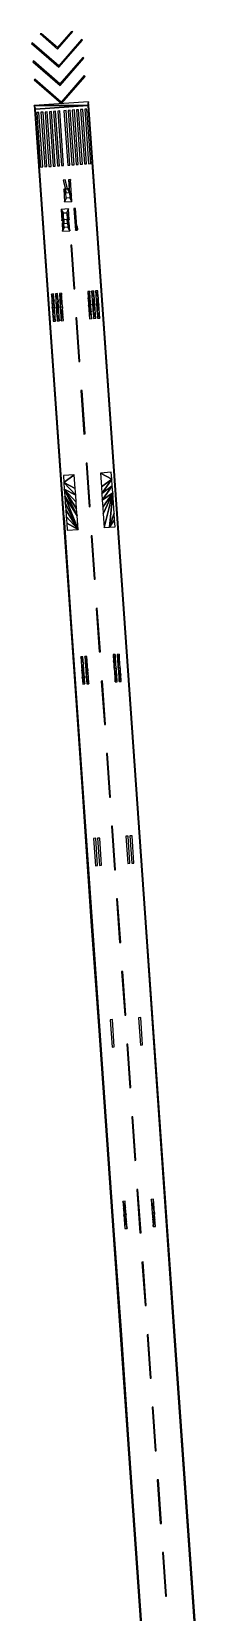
# Model space of a CAD drawing. Extents: x -9400 to 1633, y -9229 to 1165.
# Drawn here: x -9400 to -8928, y -3948 to 395 of the extents above; entities that cross this region are included whole.
import ezdxf

# ---------------------------------------------------------------- set-up
doc = ezdxf.new("R2010")
doc.units = 0

msp = doc.modelspace()

# ---------------------------------------------------------------- linework, layer by layer
at = {"layer": 'mg_to_dxf', "color": 251}
for points in [[(-9328.42, 346.68), (-9286.68, 394.72), (-9290.91, 394.42), (-9328.72, 350.91)], [(-9325.22, 301.04), (-9397.68, 364), (-9399.65, 361.74), (-9324.93, 296.8)], [(-9328.72, 350.91), (-9372.22, 388.72), (-9376.46, 388.43), (-9328.42, 346.68)], [(-9324.93, 296.8), (-9259.99, 371.53), (-9262.26, 373.49), (-9325.22, 301.04)], [(-9321.73, 251.16), (-9394.19, 314.13), (-9396.15, 311.86), (-9321.43, 246.93)], [(-9321.43, 246.93), (-9256.5, 321.65), (-9258.76, 323.62), (-9321.73, 251.16)], [(-9318.23, 201.28), (-9390.69, 264.25), (-9392.66, 261.98), (-9317.94, 197.05)], [(-9317.94, 197.05), (-9253, 271.77), (-9255.26, 273.74), (-9318.23, 201.28)], [(-9392.75, 191.81), (-9392.75, 191.81), (-9245.41, 192.11), (-9243.12, 202.29)], [(-9389.06, 182.04), (-9389.06, 182.04), (-9245.41, 192.11), (-9392.75, 191.81)], [(-9392.75, 191.79), (-9389.06, 182.04), (-9392.75, 191.81)], [(-9389.06, 182.04), (-9389.06, 182.04), (-9392.75, 191.79), (-9392.05, 181.83)], [(-9389.06, 182.04), (-9389.06, 182.04), (-9392.05, 181.83), (-9245.41, 192.11)], [(-9392.05, 181.83), (-9313.4, -940.55), (-9310.41, -940.34), (-9389.06, 182.04)], [(-9351.94, 24.25), (-9346.2, 24.65), (-9356.69, 174.28), (-9362.42, 173.88)], [(-9345.22, 175.09), (-9350.95, 174.69), (-9340.47, 25.05), (-9334.73, 25.45)], [(-9333.75, 175.89), (-9339.48, 175.49), (-9329, 25.86), (-9323.26, 26.26)], [(-9328.01, 176.29), (-9317.52, 26.66), (-9311.79, 27.06), (-9322.27, 176.7)], [(-9300.32, 27.87), (-9294.58, 28.27), (-9305.07, 177.9), (-9310.8, 177.5)], [(-9299.33, 178.3), (-9288.84, 28.67), (-9283.11, 29.07), (-9293.59, 178.71)], [(-9277.37, 29.47), (-9271.64, 29.88), (-9282.12, 179.51), (-9287.86, 179.11)], [(-9270.65, 180.31), (-9276.39, 179.91), (-9265.9, 30.28), (-9260.16, 30.68)], [(-9259.18, 181.12), (-9264.91, 180.72), (-9254.43, 31.08), (-9248.69, 31.48)], [(-9247.71, 181.92), (-9253.44, 181.52), (-9242.96, 31.89), (-9237.22, 32.29)], [(-9245.41, 192.11), (-9242.42, 192.32), (-9243.12, 202.29)], [(-9242.42, 192.32), (-9245.41, 192.11), (-9166.76, -930.27), (-9163.76, -930.06)], [(-9374.88, 22.64), (-9369.15, 23.04), (-9379.63, 172.68), (-9385.37, 172.27)], [(-9363.41, 23.44), (-9357.67, 23.85), (-9368.16, 173.48), (-9373.9, 173.08)], [(-9313.21, -13.14), (-9306.82, -37.75), (-9301.48, -37.37), (-9307.87, -12.76)], [(-9305.82, -47.7), (-9306.82, -37.75), (-9311.51, -38.08)], [(-9311.51, -38.08), (-9309.06, -72.99), (-9304.77, -62.67), (-9305.82, -47.7)], [(-9295.8, -47), (-9301.48, -37.37), (-9306.82, -37.75), (-9305.82, -47.7)], [(-9296.5, -37.03), (-9301.48, -37.37), (-9295.8, -47)], [(-9298.24, -12.09), (-9296.5, -37.02), (-9293.26, -11.74)], [(-9293.26, -11.74), (-9296.5, -37.02), (-9295.8, -47), (-9290.11, -56.63)], [(-9294.75, -61.96), (-9304.77, -62.67), (-9309.06, -72.99), (-9289.06, -71.59)], [(-9289.06, -71.59), (-9290.11, -56.63), (-9295.8, -47), (-9294.75, -61.96)], [(-9298.66, -92.31), (-9318.61, -93.71), (-9312.92, -103.34), (-9302.95, -102.64)], [(-9316.48, -124.13), (-9316.48, -124.13), (-9312.92, -103.34), (-9318.61, -93.71)], [(-9312.74, -127.38), (-9312.74, -127.38), (-9312.92, -103.34), (-9316.48, -124.13)], [(-9315.99, -131.12), (-9315.99, -131.12), (-9310.9, -132.26), (-9312.74, -127.38)], [(-9312.74, -127.38), (-9312.74, -127.38), (-9311.6, -122.29), (-9312.92, -103.34)], [(-9310.9, -132.26), (-9311.6, -122.29), (-9312.74, -127.38)], [(-9311.6, -122.29), (-9310.9, -132.26), (-9300.92, -131.57), (-9301.62, -121.59)], [(-9302.95, -102.64), (-9302.95, -102.64), (-9296.53, -122.74), (-9298.66, -92.31)], [(-9301.62, -121.59), (-9301.62, -121.59), (-9296.53, -122.74), (-9302.95, -102.64)], [(-9301.62, -121.59), (-9301.62, -121.59), (-9299.77, -126.47), (-9296.53, -122.74)], [(-9299.77, -126.47), (-9301.62, -121.59), (-9300.92, -131.57)], [(-9300.92, -131.57), (-9300.92, -131.57), (-9294.46, -152.16), (-9299.77, -126.47)], [(-9299.77, -126.47), (-9299.77, -126.47), (-9294.46, -152.16), (-9296.04, -129.72)], [(-9278.71, -90.91), (-9283.7, -91.26), (-9279.5, -151.12), (-9275.21, -140.79)], [(-9314.42, -153.56), (-9314.42, -153.56), (-9310.9, -132.26), (-9315.99, -131.12)], [(-9310.13, -143.24), (-9310.13, -143.24), (-9310.9, -132.26), (-9314.42, -153.56)], [(-9300.15, -142.54), (-9310.13, -143.24), (-9314.42, -153.56), (-9294.46, -152.16)], [(-9300.92, -131.57), (-9300.92, -131.57), (-9300.15, -142.54), (-9294.46, -152.16)], [(-9274.51, -150.77), (-9275.21, -140.79), (-9279.5, -151.12)], [(-9272.66, -148.65), (-9273.22, -140.65), (-9275.21, -140.79), (-9274.51, -150.77)], [(-9289.17, -191.89), (-9292.17, -192.1), (-9283.78, -311.81), (-9280.79, -311.6)], [(-9338.13, -344.44), (-9338.13, -344.44), (-9339.44, -325.73), (-9345.43, -326.15)], [(-9338.13, -344.44), (-9338.13, -344.44), (-9345.43, -326.15), (-9344.12, -344.86)], [(-9342.8, -363.56), (-9342.8, -363.56), (-9338.13, -344.44), (-9344.12, -344.86)], [(-9342.8, -363.56), (-9342.8, -363.56), (-9336.82, -363.14), (-9338.13, -344.44)], [(-9327.16, -343.67), (-9327.16, -343.67), (-9328.47, -324.96), (-9334.45, -325.38)], [(-9327.16, -343.67), (-9327.16, -343.67), (-9334.45, -325.38), (-9331.83, -362.79)], [(-9330.52, -381.5), (-9330.52, -381.5), (-9327.16, -343.67), (-9331.83, -362.79)], [(-9330.52, -381.5), (-9330.52, -381.5), (-9325.85, -362.37), (-9327.16, -343.67)], [(-9322.17, -343.32), (-9322.17, -343.32), (-9317.5, -324.2), (-9323.48, -324.62)], [(-9320.86, -362.02), (-9320.86, -362.02), (-9317.5, -324.2), (-9322.17, -343.32)], [(-9320.86, -362.02), (-9320.86, -362.02), (-9314.87, -361.6), (-9317.5, -324.2)], [(-9244.36, -337.87), (-9244.36, -337.87), (-9239.69, -318.74), (-9245.67, -319.16)], [(-9244.36, -337.87), (-9244.36, -337.87), (-9238.38, -337.45), (-9239.69, -318.74)], [(-9244.36, -337.87), (-9244.36, -337.87), (-9237.06, -356.15), (-9238.38, -337.45)], [(-9235.75, -374.86), (-9235.75, -374.86), (-9237.06, -356.15), (-9244.36, -337.87)], [(-9235.75, -374.86), (-9235.75, -374.86), (-9244.36, -337.87), (-9243.05, -356.57)], [(-9227.4, -336.68), (-9227.4, -336.68), (-9228.71, -317.97), (-9234.7, -318.39)], [(-9227.4, -336.68), (-9227.4, -336.68), (-9234.7, -318.39), (-9232.08, -355.8)], [(-9230.77, -374.51), (-9230.77, -374.51), (-9227.4, -336.68), (-9232.08, -355.8)], [(-9230.77, -374.51), (-9230.77, -374.51), (-9226.09, -355.38), (-9227.4, -336.68)], [(-9216.43, -335.91), (-9216.43, -335.91), (-9217.74, -317.21), (-9223.73, -317.62)], [(-9216.43, -335.91), (-9216.43, -335.91), (-9223.73, -317.62), (-9221.1, -355.03)], [(-9216.43, -335.91), (-9216.43, -335.91), (-9221.1, -355.03), (-9219.79, -373.74)], [(-9216.43, -335.91), (-9216.43, -335.91), (-9219.79, -373.74), (-9215.12, -354.61)], [(-9342.8, -363.56), (-9342.8, -363.56), (-9341.49, -382.27), (-9336.82, -363.14)], [(-9341.49, -382.27), (-9341.49, -382.27), (-9334.2, -400.55), (-9336.82, -363.14)], [(-9341.49, -382.27), (-9341.49, -382.27), (-9340.18, -400.97), (-9334.2, -400.55)], [(-9330.52, -381.5), (-9330.52, -381.5), (-9323.23, -399.78), (-9325.85, -362.37)], [(-9330.52, -381.5), (-9330.52, -381.5), (-9329.21, -400.2), (-9323.23, -399.78)], [(-9318.24, -399.43), (-9318.24, -399.43), (-9314.87, -361.6), (-9320.86, -362.02)], [(-9313.56, -380.31), (-9313.56, -380.31), (-9314.87, -361.6), (-9318.24, -399.43)], [(-9313.56, -380.31), (-9313.56, -380.31), (-9318.24, -399.43), (-9312.25, -399.01)], [(-9234.44, -393.56), (-9234.44, -393.56), (-9243.05, -356.57), (-9240.43, -393.98)], [(-9235.75, -374.86), (-9235.75, -374.86), (-9243.05, -356.57), (-9234.44, -393.56)], [(-9230.77, -374.51), (-9230.77, -374.51), (-9223.47, -392.79), (-9226.09, -355.38)], [(-9230.77, -374.51), (-9230.77, -374.51), (-9229.46, -393.21), (-9223.47, -392.79)], [(-9219.79, -373.74), (-9219.79, -373.74), (-9212.5, -392.02), (-9215.12, -354.61)], [(-9219.79, -373.74), (-9219.79, -373.74), (-9218.48, -392.44), (-9212.5, -392.02)], [(-9269.8, -511.32), (-9266.8, -511.11), (-9275.19, -391.4), (-9278.19, -391.61)], [(-9261.21, -590.91), (-9264.21, -591.12), (-9255.82, -710.83), (-9252.82, -710.62)], [(-9311.16, -843.77), (-9311.16, -843.77), (-9282.54, -822.97), (-9312.47, -825.07)], [(-9311.16, -843.77), (-9311.16, -843.77), (-9279.92, -860.38), (-9282.54, -822.97)], [(-9241.83, -910.34), (-9238.84, -910.13), (-9247.23, -790.42), (-9250.22, -790.63)], [(-9179.48, -834.55), (-9179.48, -834.55), (-9180.79, -815.84), (-9210.72, -817.94)], [(-9179.48, -834.55), (-9179.48, -834.55), (-9210.72, -817.94), (-9208.1, -855.35)], [(-9278.61, -879.09), (-9278.61, -879.09), (-9279.92, -860.38), (-9311.16, -843.77)], [(-9309.85, -862.48), (-9309.85, -862.48), (-9278.61, -879.09), (-9311.16, -843.77)], [(-9309.85, -862.48), (-9309.85, -862.48), (-9275.99, -916.49), (-9277.3, -897.79)], [(-9309.85, -862.48), (-9309.85, -862.48), (-9277.3, -897.79), (-9278.61, -879.09)], [(-9274.68, -935.2), (-9274.68, -935.2), (-9275.99, -916.49), (-9309.85, -862.48)], [(-9308.54, -881.18), (-9308.54, -881.18), (-9274.68, -935.2), (-9309.85, -862.48)], [(-9179.48, -834.55), (-9179.48, -834.55), (-9208.1, -855.35), (-9206.79, -874.05)], [(-9179.48, -834.55), (-9179.48, -834.55), (-9206.79, -874.05), (-9178.17, -853.25)], [(-9178.17, -853.25), (-9178.17, -853.25), (-9206.79, -874.05), (-9205.47, -892.76)], [(-9205.47, -892.76), (-9205.47, -892.76), (-9176.86, -871.95), (-9178.17, -853.25)], [(-9272.06, -972.61), (-9272.06, -972.61), (-9274.68, -935.2), (-9308.54, -881.18)], [(-9307.22, -899.89), (-9307.22, -899.89), (-9272.06, -972.61), (-9308.54, -881.18)], [(-9305.91, -918.59), (-9305.91, -918.59), (-9272.06, -972.61), (-9307.22, -899.89)], [(-9205.47, -892.76), (-9205.47, -892.76), (-9204.16, -911.46), (-9176.86, -871.95)], [(-9204.16, -911.46), (-9204.16, -911.46), (-9202.85, -930.16), (-9176.86, -871.95)], [(-9176.86, -871.95), (-9176.86, -871.95), (-9202.85, -930.16), (-9200.23, -967.57)], [(-9176.86, -871.95), (-9176.86, -871.95), (-9200.23, -967.57), (-9185.27, -966.52)], [(-9185.27, -966.52), (-9185.27, -966.52), (-9172.93, -928.07), (-9176.86, -871.95)], [(-9310.41, -940.34), (-9310.41, -940.34), (-9313.4, -940.55), (-9310.41, -940.34)], [(-9310.41, -940.34), (-9310.41, -940.34), (-9313.4, -940.55), (-9234.74, -2062.93)], [(-9313.4, -940.55), (-9313.4, -940.55), (-9313.4, -940.55), (-9310.41, -940.34)], [(-9310.41, -940.34), (-9310.41, -940.34), (-9234.74, -2062.93), (-9231.75, -2062.72)], [(-9272.06, -972.61), (-9272.06, -972.61), (-9305.91, -918.59), (-9304.6, -937.29)], [(-9303.29, -956), (-9303.29, -956), (-9272.06, -972.61), (-9304.6, -937.29)], [(-9172.93, -928.07), (-9172.93, -928.07), (-9185.27, -966.52), (-9171.62, -946.77)], [(-9171.62, -946.77), (-9171.62, -946.77), (-9185.27, -966.52), (-9170.3, -965.48)], [(-9166.76, -930.27), (-9088.1, -2052.65), (-9085.11, -2052.44), (-9163.76, -930.06)], [(-9303.29, -956), (-9303.29, -956), (-9301.98, -974.7), (-9272.06, -972.61)], [(-9233.25, -989.94), (-9236.24, -990.14), (-9227.85, -1109.85), (-9224.86, -1109.64)], [(-9219.27, -1189.45), (-9222.26, -1189.66), (-9213.87, -1309.36), (-9210.88, -1309.15)], [(-9257.25, -1341.22), (-9257.25, -1341.22), (-9258.56, -1322.52), (-9264.55, -1322.94)], [(-9257.25, -1341.22), (-9257.25, -1341.22), (-9264.55, -1322.94), (-9261.92, -1360.35)], [(-9257.25, -1341.22), (-9257.25, -1341.22), (-9261.92, -1360.35), (-9255.94, -1359.93)], [(-9244.97, -1359.16), (-9244.97, -1359.16), (-9247.59, -1321.75), (-9253.57, -1322.17)], [(-9244.97, -1359.16), (-9244.97, -1359.16), (-9253.57, -1322.17), (-9250.95, -1359.58)], [(-9174.45, -1335.42), (-9174.45, -1335.42), (-9169.78, -1316.3), (-9175.76, -1316.72)], [(-9174.45, -1335.42), (-9174.45, -1335.42), (-9173.14, -1354.12), (-9169.78, -1316.3)], [(-9169.78, -1316.3), (-9169.78, -1316.3), (-9173.14, -1354.12), (-9167.16, -1353.7)], [(-9163.48, -1334.65), (-9163.48, -1334.65), (-9158.81, -1315.53), (-9164.79, -1315.95)], [(-9163.48, -1334.65), (-9163.48, -1334.65), (-9162.17, -1353.36), (-9158.81, -1315.53)], [(-9158.81, -1315.53), (-9158.81, -1315.53), (-9162.17, -1353.36), (-9156.18, -1352.94)], [(-9261.92, -1360.35), (-9261.92, -1360.35), (-9254.63, -1378.63), (-9255.94, -1359.93)], [(-9261.92, -1360.35), (-9261.92, -1360.35), (-9260.61, -1379.05), (-9254.63, -1378.63)], [(-9260.61, -1379.05), (-9260.61, -1379.05), (-9253.32, -1397.33), (-9254.63, -1378.63)], [(-9260.61, -1379.05), (-9260.61, -1379.05), (-9259.3, -1397.75), (-9253.32, -1397.33)], [(-9244.97, -1359.16), (-9244.97, -1359.16), (-9250.95, -1359.58), (-9249.64, -1378.28)], [(-9244.97, -1359.16), (-9244.97, -1359.16), (-9249.64, -1378.28), (-9243.66, -1377.86)], [(-9249.64, -1378.28), (-9249.64, -1378.28), (-9242.34, -1396.57), (-9243.66, -1377.86)], [(-9249.64, -1378.28), (-9249.64, -1378.28), (-9248.33, -1396.99), (-9242.34, -1396.57)], [(-9205.29, -1388.96), (-9208.28, -1389.17), (-9199.89, -1508.87), (-9196.9, -1508.66)], [(-9167.16, -1353.7), (-9167.16, -1353.7), (-9173.14, -1354.12), (-9170.52, -1391.53)], [(-9167.16, -1353.7), (-9167.16, -1353.7), (-9170.52, -1391.53), (-9165.85, -1372.41)], [(-9165.85, -1372.41), (-9165.85, -1372.41), (-9170.52, -1391.53), (-9164.54, -1391.11)], [(-9156.18, -1352.94), (-9156.18, -1352.94), (-9162.17, -1353.36), (-9159.55, -1390.76)], [(-9156.18, -1352.94), (-9156.18, -1352.94), (-9159.55, -1390.76), (-9154.87, -1371.64)], [(-9154.87, -1371.64), (-9154.87, -1371.64), (-9159.55, -1390.76), (-9153.56, -1390.34)], [(-9194.3, -1588.68), (-9185.91, -1708.38), (-9182.92, -1708.17), (-9191.3, -1588.47)], [(-9224.35, -1896.53), (-9218.36, -1896.11), (-9223.61, -1821.3), (-9229.59, -1821.71)], [(-9213.38, -1895.76), (-9207.39, -1895.34), (-9212.63, -1820.53), (-9218.62, -1820.95)], [(-9171.93, -1907.89), (-9168.93, -1907.68), (-9177.32, -1787.98), (-9180.32, -1788.19)], [(-9135.57, -1890.31), (-9129.58, -1889.89), (-9134.82, -1815.07), (-9140.81, -1815.49)], [(-9124.59, -1889.54), (-9118.61, -1889.12), (-9123.85, -1814.3), (-9129.84, -1814.72)], [(-9163.34, -1987.49), (-9166.33, -1987.7), (-9157.95, -2107.4), (-9154.95, -2107.2)], [(-9231.75, -2062.72), (-9231.75, -2062.72), (-9234.74, -2062.93)], [(-9231.75, -2062.72), (-9231.75, -2062.72), (-9231.75, -2062.72), (-9234.74, -2062.93)], [(-9231.75, -2062.72), (-9231.75, -2062.72), (-9234.74, -2062.93), (-9153.09, -3185.1)], [(-9156.09, -3185.31), (-9156.09, -3185.31), (-9153.09, -3185.1), (-9234.74, -2062.93)], [(-9088.1, -2052.65), (-9009.45, -3175.04), (-9006.45, -3174.83), (-9085.11, -2052.44)], [(-9143.96, -2306.92), (-9140.97, -2306.71), (-9149.36, -2187), (-9152.35, -2187.21)], [(-9178.42, -2394.54), (-9172.44, -2394.12), (-9177.68, -2319.3), (-9183.67, -2319.72)], [(-9099.87, -2313.85), (-9105.86, -2314.27), (-9100.61, -2389.09), (-9094.63, -2388.67)], [(-9135.38, -2386.51), (-9138.37, -2386.72), (-9129.98, -2506.43), (-9126.99, -2506.22)], [(-9121.4, -2586.02), (-9124.39, -2586.23), (-9116, -2705.94), (-9113.01, -2705.73)], [(-9141.42, -2836.78), (-9141.42, -2836.78), (-9142.73, -2818.08), (-9148.71, -2818.5)], [(-9141.42, -2836.78), (-9141.42, -2836.78), (-9148.71, -2818.5), (-9147.4, -2837.2)], [(-9102.02, -2905.45), (-9099.03, -2905.24), (-9107.42, -2785.53), (-9110.41, -2785.74)], [(-9070.9, -2813.05), (-9070.9, -2813.05), (-9062.29, -2850.04), (-9064.92, -2812.63)], [(-9068.28, -2850.45), (-9068.28, -2850.45), (-9062.29, -2850.04), (-9070.9, -2813.05)], [(-9140.11, -2855.49), (-9140.11, -2855.49), (-9141.42, -2836.78), (-9147.4, -2837.2)], [(-9140.11, -2855.49), (-9140.11, -2855.49), (-9147.4, -2837.2), (-9146.09, -2855.91)], [(-9140.11, -2855.49), (-9140.11, -2855.49), (-9146.09, -2855.91), (-9138.79, -2874.19)], [(-9146.09, -2855.91), (-9146.09, -2855.91), (-9137.48, -2892.9), (-9138.79, -2874.19)], [(-9146.09, -2855.91), (-9146.09, -2855.91), (-9143.47, -2893.32), (-9137.48, -2892.9)], [(-9066.97, -2869.16), (-9066.97, -2869.16), (-9062.29, -2850.04), (-9068.28, -2850.45)], [(-9065.66, -2887.86), (-9065.66, -2887.86), (-9062.29, -2850.04), (-9066.97, -2869.16)], [(-9060.98, -2868.74), (-9060.98, -2868.74), (-9062.29, -2850.04), (-9065.66, -2887.86)], [(-9060.98, -2868.74), (-9060.98, -2868.74), (-9065.66, -2887.86), (-9059.67, -2887.44)], [(-9088.04, -3104.96), (-9085.04, -3104.75), (-9093.43, -2985.04), (-9096.43, -2985.25)], [(-9153.09, -3185.1), (-9153.09, -3185.1), (-9156.09, -3185.31), (-9153.09, -3185.1)], [(-9156.09, -3185.31), (-9156.09, -3185.31), (-9077.43, -4307.69), (-9153.09, -3185.1)], [(-9156.09, -3185.31), (-9156.09, -3185.31), (-9153.09, -3185.1), (-9156.09, -3185.31)], [(-9153.09, -3185.1), (-9153.09, -3185.1), (-9077.43, -4307.69), (-9074.44, -4307.48)], [(-9074.06, -3304.47), (-9071.06, -3304.26), (-9079.45, -3184.55), (-9082.44, -3184.76)], [(-9009.45, -3175.04), (-8930.79, -4297.42), (-8927.8, -4297.21), (-9006.45, -3174.83)], [(-9057.08, -3503.77), (-9065.47, -3384.06), (-9068.46, -3384.27), (-9060.07, -3503.98)], [(-9046.09, -3703.49), (-9043.1, -3703.28), (-9051.49, -3583.57), (-9054.48, -3583.78)], [(-9032.11, -3903), (-9029.12, -3902.79), (-9037.51, -3783.08), (-9040.5, -3783.29)]]:
    msp.add_3dface(points, dxfattribs=at)

doc.saveas('drawing.dxf')
